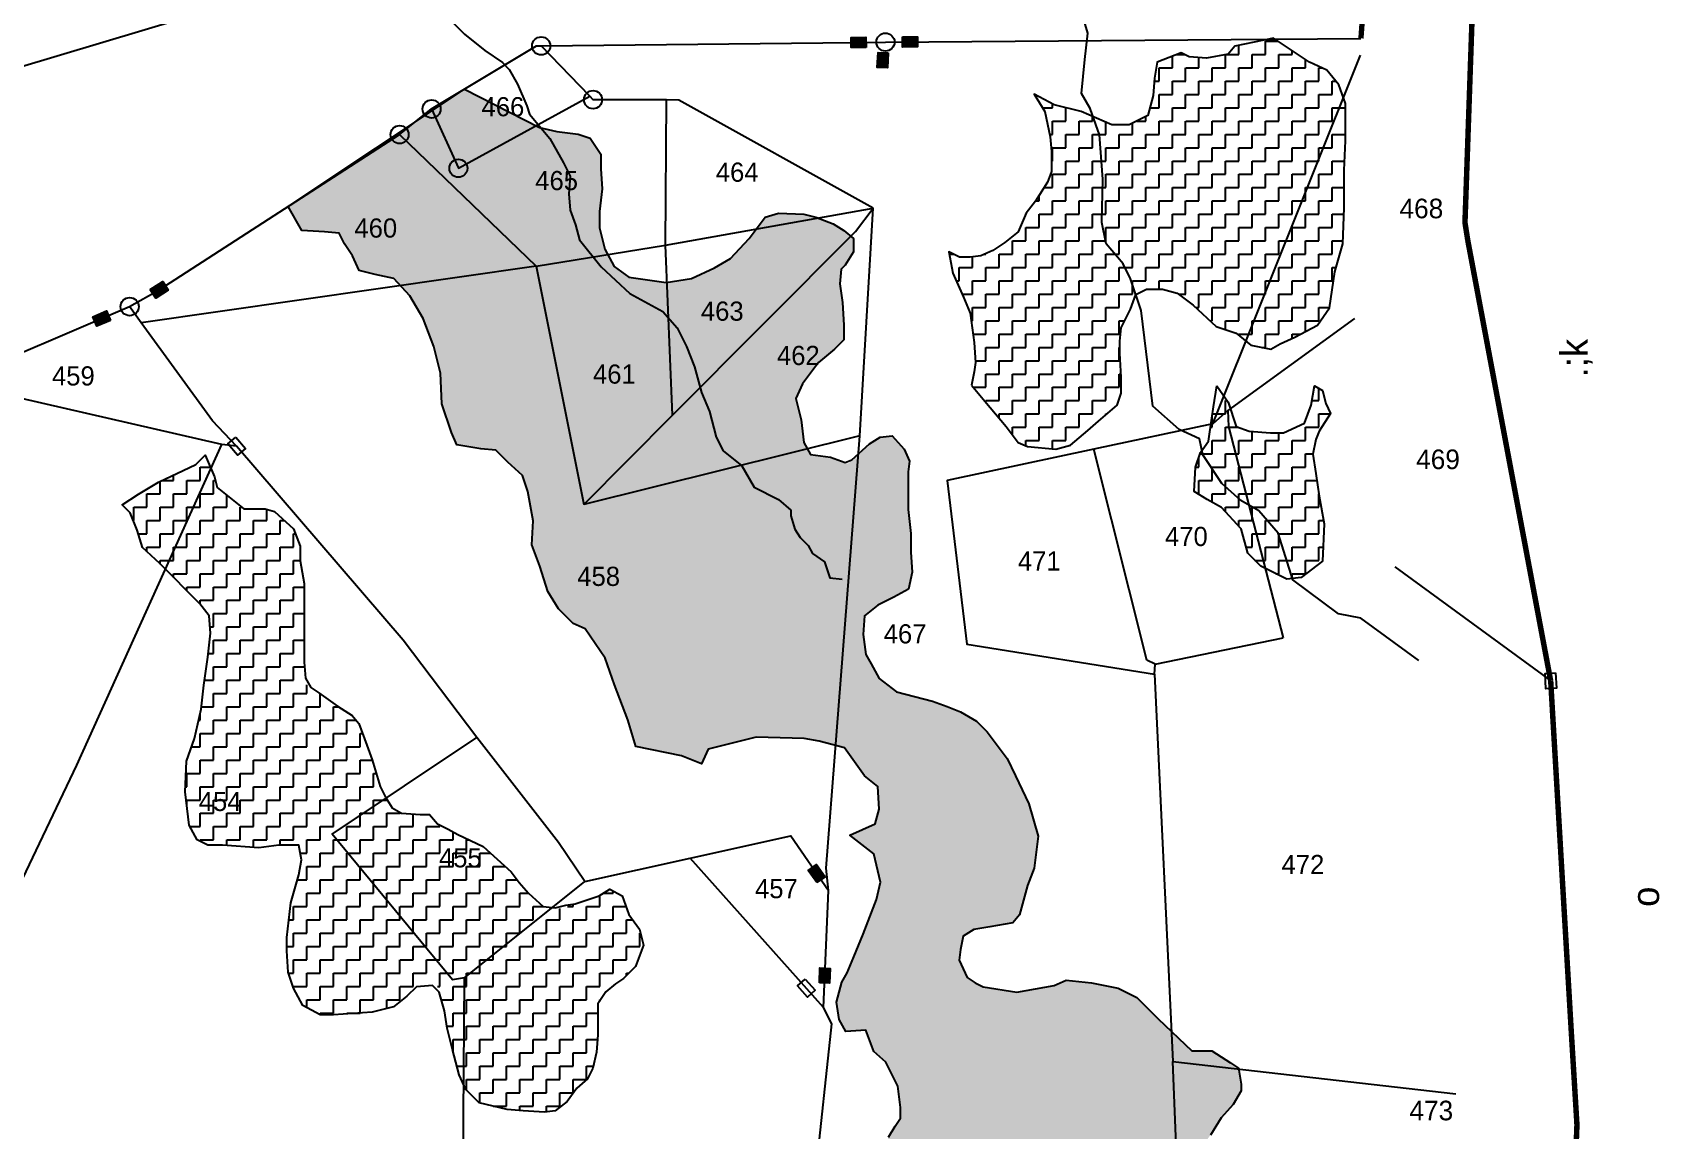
# Model space of a CAD drawing. Header units: metres. Extents: x 287585 to 289459, y 1999646 to 2003273.
# Drawn here: x 288782 to 289399, y 2002233 to 2002650 of the extents above; entities that cross this region are included whole.
import ezdxf
from ezdxf.enums import TextEntityAlignment as Align

# ---------------------------------------------------------------- set-up
doc = ezdxf.new("R2010")
doc.units = ezdxf.units.M
doc.header["$MEASUREMENT"] = 0
for name, color, linetype in [('LINE_WATER', 4, 'Continuous'), ('POLY_HATCH', 12, 'Continuous'), ('POLY_PARCEL', 6, 'Continuous'), ('SYM_STONE', 1, 'Continuous'), ('TEXT_MAPOUT', 7, 'Continuous'), ('TEXT_PARCEL', 7, 'Continuous'), ('V_BOUND_LINE', 7, 'Continuous')]:
    doc.layers.add(name, color=color, linetype=linetype)
doc.styles.add('TEXT_MAP', font='')
doc.styles.get('TEXT_MAP').set_extended_font_data('Kruti Dev 050')
pattern_1 = [(0, (287074.561, 1999435.934), (5.1625404, 5.1625404), [5.16254, -5.16254]), (90, (287079.7237, 1999435.934), (-5.1625404, 5.1625404), [5.16254, -5.16254])]

# ---------------------------------------------------------------- blocks, each defined once
blk = doc.blocks.new('STONESQUARE')
blk.add_lwpolyline([(-0.7, 0.48), (0.7, 0.48), (0.7, -0.48), (-0.7, -0.48)], close=True)
blk = doc.blocks.new('STONE')
blk.add_circle((0, 0), 0.851)
blk = doc.blocks.new('STONESQUAREFILLED')
blk.add_hatch(color=256).paths.add_polyline_path([(0.7, -0.48), (0.7, 0.48), (-0.7, 0.48), (-0.7, -0.48)])
blk.add_lwpolyline([(-0.7, 0.48), (0.7, 0.48), (0.7, -0.48), (-0.7, -0.48)], close=True)
blk = doc.blocks.new('9678')
at = {"layer": 'POLY_HATCH'}
h = blk.add_hatch(dxfattribs=at)
h.set_pattern_fill('ZIGZAG', color=256, scale=41.300323, style=0)
h.set_pattern_definition(pattern_1)
h.paths.add_polyline_path([(289321.92, 2002613.57), (289321.92, 2002628.07), (289322.44, 2002639.46), (289322.44, 2002653.95), (289319.85, 2002661.2), (289315.19, 2002666.9), (289308.46, 2002670), (289294.47, 2002679.32), (289279.45, 2002676.21), (289276.86, 2002673.11), (289268.57, 2002671.55), (289261.84, 2002672.07), (289258.73, 2002673.63), (289249.4, 2002670), (289248.37, 2002663.79), (289247.85, 2002657.06), (289245.78, 2002649.29), (289238.53, 2002645.67), (289231.79, 2002645.67), (289219.88, 2002650.85), (289209.52, 2002653.44), (289201.75, 2002657.58), (289205.89, 2002650.85), (289207.96, 2002641.01), (289208.48, 2002635.32), (289208.48, 2002627.55), (289206.93, 2002623.41), (289202.27, 2002616.16), (289198.64, 2002611.5), (289195.53, 2002604.25), (289190.35, 2002600.11), (289185.69, 2002597.01), (289181.03, 2002594.94), (289176.88, 2002594.42), (289172.74, 2002594.42), (289168.6, 2002596.49), (289170.15, 2002588.21), (289174.29, 2002578.89), (289176.88, 2002572.67), (289178.44, 2002561.29), (289178.96, 2002553.52), (289178.44, 2002549.9), (289177.4, 2002544.72), (289182.58, 2002538.51), (289190.87, 2002528.67), (289195.53, 2002522.46), (289199.16, 2002520.91), (289210.04, 2002519.87), (289215.73, 2002521.42), (289222.47, 2002527.12), (289226.61, 2002530.74), (289233.86, 2002536.95), (289235.42, 2002541.61), (289235.42, 2002547.83), (289234.9, 2002557.14), (289234.9, 2002561.8), (289235.42, 2002566.98), (289239.04, 2002574.23), (289241.12, 2002579.92), (289245.26, 2002581.99), (289251.48, 2002581.99), (289257.17, 2002580.44), (289263.39, 2002575.78), (289272.2, 2002567.5), (289279.97, 2002564.91), (289285.66, 2002560.25), (289293.43, 2002558.7), (289297.06, 2002560.77), (289302.76, 2002563.36), (289311.56, 2002568.02), (289316.23, 2002574.75), (289318.3, 2002588.72), (289321.41, 2002599.6)])
h = blk.add_hatch(dxfattribs=at)
h.set_pattern_fill('ZIGZAG', color=256, scale=41.300323, style=0)
h.set_pattern_definition(pattern_1)
h.paths.add_polyline_path([(289122.79, 2002516.78), (289115.02, 2002517.81), (289112.43, 2002522.47), (289111.39, 2002531.27), (289109.32, 2002539.55), (289111.91, 2002545.25), (289118.13, 2002553.53), (289124.34, 2002558.71), (289127.97, 2002562.33), (289127.97, 2002568.03), (289127.45, 2002576.83), (289126.42, 2002584.08), (289126.93, 2002589.77), (289128.49, 2002591.32), (289131.6, 2002596.5), (289131.6, 2002601.68), (289127.97, 2002604.78), (289123.83, 2002607.37), (289117.09, 2002609.96), (289112.43, 2002611), (289102.59, 2002611.51), (289097.41, 2002609.96), (289091.19, 2002601.68), (289083.94, 2002593.91), (289077.73, 2002590.29), (289068.92, 2002586.15), (289059.08, 2002584.59), (289044.57, 2002586.66), (289038.88, 2002590.81), (289035.25, 2002597.54), (289033.18, 2002605.82), (289033.18, 2002612.03), (289034.21, 2002620.83), (289033.7, 2002628.6), (289033.7, 2002634.29), (289029.55, 2002640.51), (289024.89, 2002642.06), (289016.6, 2002643.09), (289009.87, 2002644.65), (288980.85, 2002659.5), (288912.44, 2002613.99), (288917.74, 2002604.77), (288926.55, 2002604.25), (288932.24, 2002603.73), (288934.32, 2002599.59), (288937.42, 2002594.93), (288940.01, 2002589.24), (288946.23, 2002587.69), (288953.48, 2002586.13), (288959.7, 2002579.4), (288964.88, 2002570.6), (288969.02, 2002559.73), (288971.61, 2002549.38), (288972.13, 2002537.47), (288975.85, 2002526.33), (288977.92, 2002521.67), (288987.24, 2002520.11), (288992.94, 2002519.6), (288997.6, 2002514.94), (289003.3, 2002509.76), (289005.37, 2002503.55), (289007.45, 2002492.16), (289006.93, 2002482.84), (289010.04, 2002474.56), (289013.14, 2002464.72), (289017.29, 2002457.99), (289022.99, 2002452.3), (289027.65, 2002450.23), (289035.42, 2002438.84), (289039.04, 2002428.48), (289044.22, 2002415.02), (289047.33, 2002404.67), (289064.94, 2002401.04), (289072.71, 2002397.94), (289075.3, 2002403.63), (289093.95, 2002408.29), (289112.6, 2002407.77), (289118.3, 2002406.74), (289128.14, 2002404.15), (289135.91, 2002393.28), (289141.09, 2002389.14), (289141.61, 2002380.34), (289140.05, 2002374.64), (289130.22, 2002370.19), (289139.54, 2002362.94), (289142.13, 2002352.07), (289140.58, 2002345.34), (289137.99, 2002338.61), (289135.4, 2002331.88), (289131.77, 2002323.08), (289129.18, 2002316.86), (289127.11, 2002313.24), (289125.04, 2002305.47), (289126.07, 2002298.74), (289128.66, 2002294.09), (289136.43, 2002294.6), (289139.54, 2002286.32), (289144.2, 2002282.18), (289145.76, 2002279.07), (289148.87, 2002272.86), (289149.9, 2002264.58), (289149.9, 2002260.44), (289147.83, 2002257.33), (289145.24, 2002253.19), (289144.2, 2002248.53), (289143.69, 2002240.76), (289142.13, 2002233), (289141.61, 2002223.16), (289142.13, 2002216.95), (289144.72, 2002210.74), (289147.83, 2002204.52), (289149.9, 2002199.86), (289151.97, 2002194.17), (289154.56, 2002188.48), (289155.08, 2002182.26), (289155.08, 2002169.84), (289154.56, 2002164.66), (289154.05, 2002161.04), (289152.49, 2002157.93), (289148.35, 2002155.34), (289153.01, 2002151.72), (289157.67, 2002149.65), (289162.33, 2002143.95), (289161.3, 2002137.74), (289157.67, 2002135.67), (289149.38, 2002135.15), (289146.79, 2002128.42), (289151.46, 2002122.73), (289155.08, 2002120.66), (289157.67, 2002113.93), (289158.2, 2002106.33), (289155.61, 2002095.46), (289152.5, 2002091.32), (289147.84, 2002082.52), (289143.69, 2002076.3), (289139.55, 2002065.43), (289140.07, 2002059.74), (289140.07, 2002055.08), (289145.77, 2002044.72), (289153.54, 2002039.03), (289157.68, 2002033.85), (289157.68, 2002028.16), (289157.16, 2002020.91), (289157.16, 2002010.04), (289155.61, 2002005.9), (289156.13, 2001997.1), (289158.2, 2001992.44), (289163.9, 2001992.95), (289169.08, 2001992.44), (289174.26, 2001989.85), (289176.33, 2001978.98), (289174.26, 2001970.69), (289172.18, 2001969.66), (289168.04, 2001966.55), (289163.9, 2001965), (289155.6, 2001961.17), (289160.26, 2001953.41), (289164.92, 2001949.78), (289164.92, 2001940.46), (289163.89, 2001932.7), (289162.85, 2001924.42), (289160.78, 2001914.58), (289160.26, 2001907.85), (289159.74, 2001902.67), (289157.67, 2001897.5), (289157.15, 2001892.84), (289158.71, 2001888.18), (289161.3, 2001884.55), (289167.51, 2001881.96), (289171.66, 2001878.34), (289174.25, 2001870.58), (289173.73, 2001864.88), (289170.62, 2001860.74), (289167, 2001860.22), (289162.85, 2001860.22), (289158.19, 2001859.7), (289155.08, 2001857.12), (289155.08, 2001847.28), (289159.74, 2001840.55), (289162.98, 2001831.55), (289162.98, 2001827.92), (289162.98, 2001823.78), (289162.98, 2001817.05), (289162.98, 2001810.84), (289165.05, 2001808.25), (289176.28, 2001806.01), (289178.52, 2001801.52), (289177.48, 2001792.72), (289177.48, 2001788.58), (289177.48, 2001780.29), (289175.41, 2001776.67), (289172.82, 2001775.12), (289172.3, 2001772.01), (289171.79, 2001768.39), (289177.48, 2001765.8), (289193.02, 2001766.83), (289198.2, 2001769.42), (289201.31, 2001773.05), (289209.08, 2001779.26), (289213.23, 2001784.95), (289215.82, 2001788.58), (289218.92, 2001793.24), (289224.1, 2001798.41), (289228.25, 2001801.52), (289231.36, 2001801), (289233.95, 2001806.7), (289234.46, 2001820.67), (289233.43, 2001823.78), (289231.87, 2001829.47), (289231.36, 2001837.24), (289232.91, 2001841.9), (289243.81, 2001844.84), (289248.99, 2001847.43), (289258.32, 2001851.57), (289264.53, 2001858.81), (289269.71, 2001863.47), (289274.38, 2001868.13), (289278, 2001873.31), (289279.04, 2001882.63), (289278, 2001891.43), (289275.93, 2001899.2), (289271.27, 2001903.85), (289266.61, 2001903.85), (289249.51, 2001904.89), (289242.26, 2001908), (289239.15, 2001913.69), (289241.22, 2001925.6), (289245.89, 2001931.29), (289255.73, 2001933.88), (289264.53, 2001934.92), (289272.82, 2001936.99), (289275.93, 2001941.13), (289280.59, 2001948.38), (289282.66, 2001953.55), (289286.29, 2001962.35), (289286.81, 2001967.53), (289285.77, 2001973.74), (289282.15, 2001979.44), (289277.48, 2001983.06), (289273.86, 2001986.69), (289267.12, 2001984.62), (289261.43, 2001983.06), (289257.8, 2001983.06), (289247.96, 2001983.58), (289242.26, 2001987.72), (289239.15, 2001992.38), (289236.04, 2001997.04), (289228.73, 2001999.91), (289222, 2002006.64), (289217.34, 2002011.3), (289208.53, 2002014.4), (289204.9, 2002014.92), (289201.8, 2002018.55), (289199.72, 2002021.13), (289199.21, 2002026.31), (289200.24, 2002030.97), (289201.8, 2002035.63), (289203.87, 2002041.84), (289203.87, 2002047.54), (289202.83, 2002052.2), (289199.72, 2002056.85), (289197.65, 2002058.93), (289196.62, 2002062.55), (289195.06, 2002066.17), (289194.03, 2002070.83), (289194.54, 2002074.46), (289196.1, 2002078.6), (289199.21, 2002083.26), (289204.9, 2002083.77), (289210.08, 2002082.22), (289213.71, 2002077.04), (289214.23, 2002072.39), (289219.93, 2002072.39), (289229.25, 2002072.39), (289240.13, 2002078.6), (289244.27, 2002083.77), (289250.49, 2002088.95), (289254.11, 2002094.13), (289256.19, 2002101.38), (289257.74, 2002107.59), (289257.74, 2002112.25), (289256.7, 2002122.08), (289254.63, 2002126.74), (289248.42, 2002135.54), (289242.2, 2002139.17), (289232.88, 2002141.24), (289228.73, 2002145.9), (289226.14, 2002149), (289224.07, 2002155.73), (289224.59, 2002161.43), (289227.18, 2002165.05), (289231.32, 2002167.64), (289234.95, 2002169.19), (289241.68, 2002172.82), (289245.83, 2002176.44), (289251.01, 2002183.69), (289253.6, 2002187.83), (289254.63, 2002193.53), (289255.15, 2002196.63), (289255.67, 2002201.29), (289255.67, 2002205.95), (289257.74, 2002210.09), (289255.15, 2002215.79), (289249.45, 2002218.89), (289244.79, 2002220.45), (289240.13, 2002223.36), (289240.13, 2002226.14), (289243.62, 2002230.13), (289252.42, 2002234.79), (289257.6, 2002239.45), (289261.75, 2002243.07), (289265.89, 2002248.25), (289270.03, 2002253.94), (289274.18, 2002260.67), (289278.84, 2002265.85), (289281.95, 2002271.03), (289281.95, 2002273.62), (289280.91, 2002279.83), (289277.8, 2002281.9), (289270.55, 2002286.56), (289262.78, 2002286.56), (289249.83, 2002298.98), (289241.54, 2002307.27), (289234.29, 2002310.89), (289223.93, 2002312.96), (289214.09, 2002314), (289209.43, 2002311.93), (289194.92, 2002309.34), (289181.97, 2002311.41), (289178.87, 2002312.96), (289175.76, 2002315.03), (289172.65, 2002321.76), (289173.17, 2002325.9), (289174.2, 2002331.08), (289178.35, 2002333.67), (289184.56, 2002334.7), (289193.37, 2002336.26), (289195.96, 2002339.36), (289199.07, 2002350.75), (289201.66, 2002357.48), (289203.21, 2002369.91), (289199.59, 2002382.33), (289194.41, 2002393.2), (289191.3, 2002399.93), (289183.53, 2002410.29), (289179.38, 2002414.43), (289173.17, 2002418.05), (289167.99, 2002420.12), (289162.29, 2002422.19), (289148.3, 2002425.82), (289141.57, 2002431), (289138.46, 2002436.69), (289136.39, 2002440.31), (289135.35, 2002448.08), (289135.87, 2002455.33), (289141.05, 2002459.47), (289147.27, 2002462.57), (289152.97, 2002465.68), (289154.39, 2002472.25), (289153.87, 2002480.02), (289153.87, 2002487.27), (289152.83, 2002496.59), (289152.83, 2002511.08), (289153.35, 2002515.22), (289151.28, 2002519.88), (289146.62, 2002525.06), (289141.96, 2002524.54), (289137.81, 2002521.95), (289129.54, 2002514.32)])
h = blk.add_hatch(dxfattribs=at)
h.set_pattern_fill('ZIGZAG', color=256, scale=41.300323, style=0)
h.set_pattern_definition(pattern_1)
h.paths.add_polyline_path([(289281.95, 2002489.05), (289284.48, 2002479.6), (289289.52, 2002474.56), (289299.61, 2002469.52), (289305.28, 2002470.15), (289313.48, 2002476.45), (289314.11, 2002490.94), (289312.22, 2002501.66), (289310.96, 2002510.48), (289309.7, 2002518.04), (289311.36, 2002525.51), (289316.63, 2002533.8), (289314.74, 2002537.58), (289313.48, 2002542.62), (289310.33, 2002544.51), (289308.03, 2002530.7), (289298.35, 2002526.23), (289286.79, 2002526.23), (289280.06, 2002528.75), (289276.91, 2002538.21), (289272.5, 2002544.51), (289271.23, 2002536.32), (289270.6, 2002531.91), (289269.34, 2002523.08), (289266.19, 2002518.67), (289264.3, 2002513), (289263.67, 2002503.55), (289268.71, 2002500.4), (289274.39, 2002497.25)])
h = blk.add_hatch(dxfattribs=at)
h.set_pattern_fill('ZIGZAG', color=256, scale=41.300323, style=0)
h.set_pattern_definition(pattern_1)
h.paths.add_polyline_path([(288952.83, 2002380.87), (288948.64, 2002387.56), (288945.06, 2002399.5), (288942.99, 2002405.2), (288939.88, 2002413.48), (288937.29, 2002416.59), (288931.59, 2002420.21), (288924.34, 2002425.39), (288919.36, 2002428.71), (288918.64, 2002437.3), (288918.64, 2002448.69), (288918.64, 2002458), (288918.64, 2002467.84), (288917.09, 2002476.64), (288917.09, 2002482.34), (288914.5, 2002489.07), (288907.24, 2002495.8), (288903.62, 2002496.83), (288895.33, 2002496.83), (288884.97, 2002505.11), (288883.93, 2002509.26), (288880.31, 2002517.54), (288876.68, 2002513.92), (288862.18, 2002507.19), (288854.41, 2002502.53), (288848.19, 2002498.38), (288851.3, 2002495.28), (288853.89, 2002488.55), (288855.96, 2002481.82), (288862.73, 2002475.54), (288881.81, 2002456.47), (288882.41, 2002448.62), (288881.37, 2002439.3), (288879.82, 2002428.43), (288878.78, 2002419.11), (288876.19, 2002407.72), (288873.09, 2002398.92), (288872.57, 2002387.01), (288874.12, 2002374.07), (288877.23, 2002368.37), (288881.37, 2002366.3), (288887.07, 2002366.3), (288901.06, 2002365.27), (288908.83, 2002366.3), (288916.6, 2002366.3), (288917.63, 2002360.61), (288916.6, 2002354.91), (288913.49, 2002344.04), (288911.94, 2002330.58), (288911.94, 2002325.4), (288912.45, 2002317.12), (288914.53, 2002310.91), (288918.15, 2002304.18), (288924.89, 2002300.56), (288930.07, 2002300.56), (288945.09, 2002301.59), (288953.38, 2002303.66), (288958.56, 2002307.8), (288962.18, 2002311.43), (288970.2, 2002312.1), (288973.06, 2002302.11), (288974.1, 2002295.38), (288976.17, 2002287.1), (288978.76, 2002277.26), (288981.35, 2002271.56), (288986.53, 2002266.39), (288997.4, 2002263.8), (289003.62, 2002263.28), (289011.91, 2002262.76), (289016.05, 2002263.28), (289020.71, 2002266.91), (289024.34, 2002272.08), (289028.48, 2002275.71), (289030.56, 2002279.85), (289032.08, 2002286.13), (289032.6, 2002292.86), (289032.6, 2002297.52), (289032.6, 2002301.14), (289032.6, 2002304.77), (289035.71, 2002309.43), (289039.33, 2002312.53), (289042.44, 2002314.6), (289047.1, 2002319.26), (289050.21, 2002327.54), (289048.66, 2002333.76), (289044.51, 2002339.45), (289041.92, 2002346.7), (289037.26, 2002349.29), (289033.12, 2002346.7), (289018.35, 2002341.78), (289011.36, 2002342.56), (289005.66, 2002347.73), (289002.04, 2002351.88), (288998.93, 2002356.02), (288988.05, 2002365.85), (288978.21, 2002370.51), (288974.58, 2002372.58), (288970.44, 2002374.65), (288967.33, 2002378.28), (288957.36, 2002378.28)])
at = {"layer": 'LINE_WATER'}
for points in [[(288976.19, 2002685.56), (288980.91, 2002680.84), (288988.78, 2002674.55), (288995.59, 2002669.83), (288998.22, 2002667.2), (289001.36, 2002661.43), (289005.04, 2002653.04), (289006.08, 2002649.89), (289013.95, 2002640.45), (289019.2, 2002631.01), (289021.82, 2002625.77), (289021.3, 2002618.95), (289021.82, 2002612.65), (289023.92, 2002606.88), (289025.49, 2002601.11), (289033.86, 2002590.64), (289044.97, 2002580.35), (289057.72, 2002573.36), (289063.26, 2002567.02), (289066.93, 2002559.68), (289070.08, 2002551.81), (289072.7, 2002541.84), (289075.84, 2002534.5), (289078.47, 2002524.54), (289081.09, 2002519.29), (289088.43, 2002513.52), (289093.15, 2002505.13), (289102.59, 2002500.41), (289107.32, 2002496.21), (289107.32, 2002494.11), (289108.89, 2002488.87), (289110.99, 2002485.72), (289114.13, 2002482.57), (289115.71, 2002479.43), (289120.43, 2002476.28), (289122.53, 2002469.99), (289127.25, 2002469.46)], [(289350.87, 2002438.01), (289328.35, 2002454.41), (289319.71, 2002456.05), (289302.01, 2002469.21), (289296.25, 2002487.31), (289288.84, 2002495.95), (289281.85, 2002500.06), (289274.44, 2002506.64), (289267.03, 2002517.74), (289265.8, 2002523.91), (289257.98, 2002527.61), (289247.69, 2002536.66), (289243.16, 2002573.68), (289239.05, 2002586.02), (289236.17, 2002591.77), (289229.58, 2002599.59), (289227.94, 2002607.81), (289228.35, 2002624.68), (289227.06, 2002641.81), (289223.36, 2002652.1), (289220.07, 2002657.85), (289221.3, 2002671.01), (289222.54, 2002681.3), (289220.48, 2002688.29)]]:
    blk.add_lwpolyline(points, dxfattribs=at)
at = {"layer": 'POLY_HATCH'}
for points in [[(289177.4, 2002544.72), (289182.58, 2002538.51), (289190.87, 2002528.67), (289195.53, 2002522.46), (289199.16, 2002520.91), (289210.04, 2002519.87), (289215.73, 2002521.42), (289222.47, 2002527.12), (289226.61, 2002530.74), (289233.86, 2002536.95), (289235.42, 2002541.61), (289235.42, 2002547.83), (289234.9, 2002557.14), (289234.9, 2002561.8), (289235.42, 2002566.98), (289239.04, 2002574.23), (289241.12, 2002579.92), (289245.26, 2002581.99), (289251.48, 2002581.99), (289257.17, 2002580.44), (289263.39, 2002575.78), (289272.2, 2002567.5), (289279.97, 2002564.91), (289285.66, 2002560.25), (289293.43, 2002558.7), (289297.06, 2002560.77), (289302.76, 2002563.36), (289311.56, 2002568.02), (289316.23, 2002574.75), (289318.3, 2002588.72), (289321.41, 2002599.6), (289321.92, 2002613.57), (289321.92, 2002628.07), (289322.44, 2002639.46), (289322.44, 2002653.95), (289319.85, 2002661.2), (289315.19, 2002666.9), (289308.46, 2002670), (289294.47, 2002679.32), (289279.45, 2002676.21), (289276.86, 2002673.11), (289268.57, 2002671.55), (289261.84, 2002672.07), (289258.73, 2002673.63), (289249.4, 2002670), (289248.37, 2002663.79), (289247.85, 2002657.06), (289245.78, 2002649.29), (289238.53, 2002645.67), (289231.79, 2002645.67), (289219.88, 2002650.85), (289209.52, 2002653.44), (289201.75, 2002657.58), (289205.89, 2002650.85), (289207.96, 2002641.01), (289208.48, 2002635.32), (289208.48, 2002627.55), (289206.93, 2002623.41), (289202.27, 2002616.16), (289198.64, 2002611.5), (289195.53, 2002604.25), (289190.35, 2002600.11), (289185.69, 2002597.01), (289181.03, 2002594.94), (289176.88, 2002594.42), (289172.74, 2002594.42), (289168.6, 2002596.49), (289170.15, 2002588.21), (289174.29, 2002578.89), (289176.88, 2002572.67), (289178.44, 2002561.29), (289178.96, 2002553.52), (289178.44, 2002549.9), (289177.4, 2002544.72)], [(288912.44, 2002613.99), (288980.85, 2002659.5), (289009.87, 2002644.65), (289016.6, 2002643.09), (289024.89, 2002642.06), (289029.55, 2002640.51), (289033.7, 2002634.29), (289033.7, 2002628.6), (289034.21, 2002620.83), (289033.18, 2002612.03), (289033.18, 2002605.82), (289035.25, 2002597.54), (289038.88, 2002590.81), (289044.57, 2002586.66), (289059.08, 2002584.59), (289068.92, 2002586.15), (289077.73, 2002590.29), (289083.94, 2002593.91), (289091.19, 2002601.68), (289097.41, 2002609.96), (289102.59, 2002611.51), (289112.43, 2002611), (289117.09, 2002609.96), (289123.83, 2002607.37), (289127.97, 2002604.78), (289131.6, 2002601.68), (289131.6, 2002596.5), (289128.49, 2002591.32), (289126.93, 2002589.77), (289126.42, 2002584.08), (289127.45, 2002576.83), (289127.97, 2002568.03), (289127.97, 2002562.33), (289124.34, 2002558.71), (289118.13, 2002553.53), (289111.91, 2002545.25), (289109.32, 2002539.55), (289111.39, 2002531.27), (289112.43, 2002522.47), (289115.02, 2002517.81), (289122.79, 2002516.78), (289128.49, 2002514.71), (289131.08, 2002515.74), (289137.81, 2002521.95), (289141.96, 2002524.54), (289146.62, 2002525.06), (289151.28, 2002519.88), (289153.35, 2002515.22), (289152.83, 2002511.08), (289152.83, 2002496.59), (289153.87, 2002487.27), (289153.87, 2002480.02), (289154.39, 2002472.25), (289152.97, 2002465.68), (289147.27, 2002462.57), (289141.05, 2002459.47), (289135.87, 2002455.33), (289135.35, 2002448.08), (289136.39, 2002440.31), (289138.46, 2002436.69), (289141.57, 2002431), (289148.3, 2002425.82), (289162.29, 2002422.19), (289167.99, 2002420.12), (289173.17, 2002418.05), (289179.38, 2002414.43), (289183.53, 2002410.29), (289191.3, 2002399.93), (289194.41, 2002393.2), (289199.59, 2002382.33), (289203.21, 2002369.91), (289201.66, 2002357.48), (289199.07, 2002350.75), (289195.96, 2002339.36), (289193.37, 2002336.26), (289184.56, 2002334.7), (289178.35, 2002333.67), (289174.2, 2002331.08), (289173.17, 2002325.9), (289172.65, 2002321.76), (289175.76, 2002315.03), (289178.87, 2002312.96), (289181.97, 2002311.41), (289194.92, 2002309.34), (289209.43, 2002311.93), (289214.09, 2002314), (289223.93, 2002312.96), (289234.29, 2002310.89), (289241.54, 2002307.27), (289249.83, 2002298.98), (289262.78, 2002286.56), (289270.55, 2002286.56), (289277.8, 2002281.9), (289280.91, 2002279.83), (289281.95, 2002273.62), (289281.95, 2002271.03), (289278.84, 2002265.85), (289274.18, 2002260.67), (289270.03, 2002253.94)], [(289145.24, 2002253.19), (289147.83, 2002257.33), (289149.9, 2002260.44), (289149.9, 2002264.58), (289148.87, 2002272.86), (289145.76, 2002279.07), (289144.2, 2002282.18), (289139.54, 2002286.32), (289136.43, 2002294.6), (289128.66, 2002294.09), (289126.07, 2002298.74), (289125.04, 2002305.47), (289127.11, 2002313.24), (289129.18, 2002316.86), (289131.77, 2002323.08), (289135.4, 2002331.88), (289137.99, 2002338.61), (289140.58, 2002345.34), (289142.13, 2002352.07), (289139.54, 2002362.94), (289130.22, 2002370.19), (289140.05, 2002374.64), (289141.61, 2002380.34), (289141.09, 2002389.14), (289135.91, 2002393.28), (289128.14, 2002404.15), (289118.3, 2002406.74), (289112.6, 2002407.77), (289093.95, 2002408.29), (289075.3, 2002403.63), (289072.71, 2002397.94), (289064.94, 2002401.04), (289047.33, 2002404.67), (289044.22, 2002415.02), (289039.04, 2002428.48), (289035.42, 2002438.84), (289027.65, 2002450.23), (289022.99, 2002452.3), (289017.29, 2002457.99), (289013.14, 2002464.72), (289010.04, 2002474.56), (289006.93, 2002482.84), (289007.45, 2002492.16), (289005.37, 2002503.55), (289003.3, 2002509.76), (288997.6, 2002514.94), (288992.94, 2002519.6), (288987.24, 2002520.11), (288977.92, 2002521.67), (288975.85, 2002526.33), (288972.13, 2002537.47), (288971.61, 2002549.38), (288969.02, 2002559.73), (288964.88, 2002570.6), (288959.7, 2002579.4), (288953.48, 2002586.13), (288946.23, 2002587.69), (288940.01, 2002589.24), (288937.42, 2002594.93), (288934.32, 2002599.59), (288932.24, 2002603.73), (288926.55, 2002604.25), (288917.74, 2002604.77), (288912.44, 2002613.99)], [(289272.5, 2002544.51), (289276.91, 2002538.21), (289280.06, 2002528.75), (289285.11, 2002526.86), (289293.3, 2002526.23), (289298.35, 2002526.23), (289306.55, 2002530.02), (289309.07, 2002536.95), (289310.33, 2002544.51), (289313.48, 2002542.62), (289314.74, 2002537.58), (289316.63, 2002533.8), (289312.22, 2002526.86), (289310.96, 2002523.71), (289309.7, 2002518.04), (289310.96, 2002510.48), (289312.22, 2002501.66), (289314.11, 2002490.94), (289313.48, 2002476.45), (289305.28, 2002470.15), (289299.61, 2002469.52), (289289.52, 2002474.56), (289284.48, 2002479.6), (289281.95, 2002489.05), (289274.39, 2002497.25), (289268.71, 2002500.4), (289263.67, 2002503.55), (289264.3, 2002513), (289266.19, 2002518.67), (289269.34, 2002523.08), (289270.6, 2002531.91), (289271.23, 2002536.32), (289272.5, 2002544.51)], [(289030.56, 2002279.85), (289028.48, 2002275.71), (289024.34, 2002272.08), (289020.71, 2002266.91), (289016.05, 2002263.28), (289011.91, 2002262.76), (289003.62, 2002263.28), (288997.4, 2002263.8), (288986.53, 2002266.39), (288981.35, 2002271.56), (288978.76, 2002277.26), (288976.17, 2002287.1), (288974.1, 2002295.38), (288973.06, 2002302.11), (288970.99, 2002309.36), (288968.4, 2002311.94), (288962.18, 2002311.43), (288958.56, 2002307.8), (288953.38, 2002303.66), (288945.09, 2002301.59), (288930.07, 2002300.56), (288924.89, 2002300.56), (288918.15, 2002304.18), (288914.53, 2002310.91), (288912.45, 2002317.12), (288911.94, 2002325.4), (288911.94, 2002330.58), (288913.49, 2002344.04), (288916.6, 2002354.91), (288917.63, 2002360.61), (288916.6, 2002366.3), (288908.83, 2002366.3), (288901.06, 2002365.27), (288887.07, 2002366.3), (288881.37, 2002366.3), (288877.23, 2002368.37), (288874.12, 2002374.07), (288872.57, 2002387.01), (288873.09, 2002398.92), (288876.19, 2002407.72), (288878.78, 2002419.11), (288879.82, 2002428.43), (288881.37, 2002439.3), (288882.41, 2002448.62), (288881.89, 2002455.35), (288878.27, 2002460.01), (288862.73, 2002475.54), (288855.96, 2002481.82), (288853.89, 2002488.55), (288851.3, 2002495.28), (288848.19, 2002498.38), (288854.41, 2002502.53), (288862.18, 2002507.19), (288876.68, 2002513.92), (288880.31, 2002517.54), (288883.93, 2002509.26), (288884.97, 2002505.11), (288895.33, 2002496.83), (288903.62, 2002496.83), (288907.24, 2002495.8), (288914.5, 2002489.07), (288917.09, 2002482.34), (288917.09, 2002476.64), (288918.64, 2002467.84), (288918.64, 2002458), (288918.64, 2002448.69), (288918.64, 2002437.3), (288919.16, 2002431.08), (288921.23, 2002427.46), (288924.34, 2002425.39), (288931.59, 2002420.21), (288937.29, 2002416.59), (288939.88, 2002413.48), (288942.99, 2002405.2), (288945.06, 2002399.5), (288948.17, 2002389.15), (288950.24, 2002385.01), (288952.83, 2002380.87), (288956.45, 2002378.8), (288963.71, 2002378.28), (288967.33, 2002378.28), (288970.44, 2002374.65), (288974.58, 2002372.58), (288978.21, 2002370.51), (288988.05, 2002365.85), (288998.93, 2002356.02), (289002.04, 2002351.88), (289005.66, 2002347.73), (289011.36, 2002342.56), (289016.02, 2002342.04), (289020.17, 2002343.08), (289023.79, 2002343.59), (289033.12, 2002346.7), (289037.26, 2002349.29), (289041.92, 2002346.7), (289044.51, 2002339.45), (289048.66, 2002333.76), (289050.21, 2002327.54), (289047.1, 2002319.26), (289042.44, 2002314.6), (289039.33, 2002312.53), (289035.71, 2002309.43), (289032.6, 2002304.77), (289032.6, 2002301.14), (289032.6, 2002297.52), (289032.6, 2002292.86), (289032.08, 2002286.13), (289030.56, 2002279.85)]]:
    blk.add_lwpolyline(points, dxfattribs=at)
at = {"layer": 'POLY_PARCEL'}
for points in [[(288499.12, 2002841.23), (288508.92, 2002835.51), (288614.87, 2002766.45), (288779.99, 2002661.62), (288791.22, 2002662.98), (289146.03, 2002769.23), (289280.55, 2002953.24), (289285.51, 2002957.54)], [(288968.08, 2002651.85), (289008.83, 2002676.28), (289010.58, 2002676.3)], [(289010.58, 2002676.3), (289144.05, 2002677.78), (289328.39, 2002679.23)], [(289029.38, 2002656.83), (289010.58, 2002676.3)], [(289270.97, 2002529.74), (289328.16, 2002672.76)], [(288968.08, 2002651.85), (288978.49, 2002628.87), (289029.38, 2002656.83)], [(289059.12, 2002655.34), (289030.71, 2002655.46), (289029.38, 2002656.83)], [(289058.78, 2002599.02), (289059.12, 2002655.34)], [(289139.34, 2002613.36), (289063.94, 2002655.32), (289059.12, 2002655.34)], [(288955.68, 2002641.93), (288968.08, 2002651.85)], [(288851.04, 2002575.2), (288862.49, 2002581.72), (288955.68, 2002641.93)], [(288955.68, 2002641.93), (289008.64, 2002590.95)], [(289058.78, 2002599.02), (289139.34, 2002613.36)], [(289061.53, 2002533.05), (289132.47, 2002604.4), (289139.34, 2002613.36)], [(289134.09, 2002525.11), (289139.34, 2002613.36)], [(289008.64, 2002590.95), (289058.78, 2002599.02)], [(289061.53, 2002533.05), (289058.78, 2002599.02)], [(289008.64, 2002590.95), (288855.56, 2002568.98)], [(289008.64, 2002590.95), (289027.15, 2002498.47)], [(288781.95, 2002545.81), (288851.04, 2002575.2)], [(288855.56, 2002568.98), (288851.04, 2002575.2)], [(288892.52, 2002521.15), (288883.22, 2002530.88), (288855.56, 2002568.98)], [(289325.92, 2002570.61), (289276.77, 2002534.98)], [(288886.77, 2002521.79), (288781.95, 2002545.81)], [(289276.77, 2002534.98), (289270.97, 2002529.74)], [(289276.77, 2002534.98), (289277.08, 2002528.69), (289298.29, 2002446.78)], [(289027.15, 2002498.47), (289061.53, 2002533.05)], [(289270.97, 2002529.74), (289224.81, 2002519.9)], [(289134.09, 2002525.11), (289027.15, 2002498.47)], [(289121.94, 2002348.74), (289121.11, 2002357.45), (289134.09, 2002525.11)], [(288805.62, 2002344.97), (288830.52, 2002397.36), (288886.77, 2002521.79)], [(288892.52, 2002521.15), (288886.77, 2002521.79)], [(288985.58, 2002408.06), (288957.11, 2002445.82), (288892.52, 2002521.15)], [(289224.81, 2002519.9), (289167.93, 2002507.79), (289175.66, 2002444.29), (289248.3, 2002432.7)], [(289248.58, 2002436.56), (289245.32, 2002438.15), (289224.81, 2002519.9)], [(289248.58, 2002436.56), (289298.29, 2002446.78)], [(289248.3, 2002432.7), (289248.58, 2002436.56)], [(289248.3, 2002432.7), (289255.47, 2002282.53)], [(288980.82, 2002314.96), (288976.26, 2002314.17), (288929.49, 2002370.67), (288985.58, 2002408.06)], [(289027.47, 2002352.32), (289017.28, 2002367.41), (288985.58, 2002408.06)], [(289068.33, 2002361.34), (289107.32, 2002369.95), (289121.94, 2002348.74)], [(289027.47, 2002352.32), (289068.33, 2002361.34)], [(289120.01, 2002303.47), (289068.33, 2002361.34)], [(288980.82, 2002314.96), (289027.47, 2002352.32)], [(289120.01, 2002303.47), (289121.94, 2002348.74)], [(288980.3, 2002243.01), (288980.82, 2002314.96)], [(289116.96, 2002237.89), (289123.32, 2002297.12), (289120.01, 2002303.47)], [(289255.47, 2002282.53), (289365.2, 2002269.95)], [(289258.22, 2002214.48), (289255.47, 2002282.53)]]:
    blk.add_lwpolyline(points, dxfattribs=at)
at = {"layer": 'V_BOUND_LINE', "const_width": 2.07}
blk.add_lwpolyline([(289285.51, 2002957.54), (289307.66, 2002817.84), (289329.1, 2002688.86), (289328.39, 2002679.23)], dxfattribs=at)
at = {"layer": 'SYM_STONE', "xscale": 4.130032322857219, "yscale": 4.130032322857219, "zscale": 4.130032322857219}
for p in [(289144.05, 2002677.78), (289010.58, 2002676.3), (288968.08, 2002651.85), (289030.71, 2002655.46), (288955.68, 2002641.93), (288978.49, 2002628.87), (288851.04, 2002575.2)]:
    blk.add_blockref('STONE', p, dxfattribs=at)
at = {"layer": 'SYM_STONE'}
for name, p, xscale, yscale, zscale, rotation in [('STONESQUAREFILLED', (289133.63, 2002677.67), 4.130032322857219, 4.130032322857219, 4.130032322857219, 180.6345920961152), ('STONESQUAREFILLED', (289143, 2002670.78), 4.130032322857219, 4.130032322857219, 4.130032322857219, 266.9854526687311), ('STONESQUAREFILLED', (289153.59, 2002677.86), 4.130032322857219, 4.130032322857219, 4.130032322857219, 0.4509148682919842), ('STONESQUAREFILLED', (288862.49, 2002581.72), 4.130032322857219, 4.130032322857219, 4.130032322857219, 32.86431797868798), ('STONESQUAREFILLED', (288840.16, 2002570.57), 4.130032322857219, 4.130032322857219, 4.130032322857219, 203.0456704028374), ('STONESQUARE', (288892.52, 2002521.15), 4.130032322857219, 4.130032322857219, 4.130032322857219, 310.6162713829648), ('STONESQUAREFILLED', (289117.39, 2002355.34), 4.130032322857218, 4.130032322857218, 4.130032322857218, 124.5769207599695), ('STONESQUARE', (289113.35, 2002310.92), 4.130032322857219, 4.130032322857219, 4.130032322857219, 311.7605260247541), ('STONESQUAREFILLED', (289120.53, 2002315.77), 4.130032322857219, 4.130032322857219, 4.130032322857219, 87.55463759991355)]:
    blk.add_blockref(name, p, dxfattribs=dict(at, xscale=xscale, yscale=yscale, zscale=zscale, rotation=rotation))
at = {"layer": 'TEXT_PARCEL', "style": 'TEXT_MAP'}
for s, p in [('466', (288995.75, 2002652.74)), ('464', (289086.57, 2002627.36)), ('465', (289016.57, 2002624.1)), ('460', (288946.46, 2002605.69)), ('463', (289080.78, 2002573.46)), ('462', (289110.28, 2002556.27)), ('459', (288829.22, 2002548.34)), ('461', (289038.95, 2002549.06)), ('470', (289260.71, 2002486.08)), ('471', (289203.7, 2002476.58)), ('458', (289032.86, 2002470.61)), ('467', (289151.66, 2002448.32)), ('454', (288886.11, 2002383.27)), ('455', (288979.24, 2002361.41)), ('472', (289305.9, 2002358.92)), ('457', (289101.77, 2002349.45))]:
    blk.add_text(s, height=7.434, dxfattribs=at).set_placement(p, align=Align.MIDDLE)
blk = doc.blocks.new('3147')
at = {"layer": 'POLY_PARCEL'}
blk.add_lwpolyline([(289298.29, 2002446.78), (289357.36, 2002403.54)], dxfattribs=at)
at = {"layer": 'V_BOUND_LINE', "const_width": 2.07}
for points in [[(289328.16, 2002672.76), (289324.85, 2002577.39), (289325.92, 2002570.61)], [(289325.92, 2002570.61), (289357.36, 2002403.54)], [(289357.36, 2002403.54), (289365.2, 2002269.95)], [(289365.2, 2002269.95), (289367.32, 2002235.16), (289365.89, 2002198.07)]]:
    blk.add_lwpolyline(points, dxfattribs=at)
at = {"xscale": 0.9782491687043918, "yscale": 0.9782491687043918, "zscale": 0.9782491687043918}
blk.add_blockref('9678', (6250.14, 43527.99), dxfattribs=at)
at = {"layer": 'SYM_STONE', "xscale": 4.130032322857219, "yscale": 4.130032322857219, "zscale": 4.130032322857219, "rotation": 273.3578342549762}
blk.add_blockref('STONESQUARE', (289357.36, 2002403.54), dxfattribs=at)
at = {"layer": 'TEXT_MAPOUT', "style": 'TEXT_MAP'}
for s, height, p in [('.;k', 10.325, (289371.41, 2002518.7)), ('o', 10.33, (289398.46, 2002317.82))]:
    blk.add_text(s, height=height, rotation=90, dxfattribs=at).set_placement(p)
at = {"layer": 'TEXT_PARCEL', "style": 'TEXT_MAP'}
for s, p in [('468', (289308.32, 2002582.76)), ('469', (289314.63, 2002487.6)), ('473', (289312.08, 2002240.56))]:
    blk.add_text(s, height=7.434, dxfattribs=at).set_placement(p, align=Align.MIDDLE)

msp = doc.modelspace()

# ---------------------------------------------------------------- block references
msp.add_blockref('3147', (0, 0))

doc.saveas('drawing.dxf')
